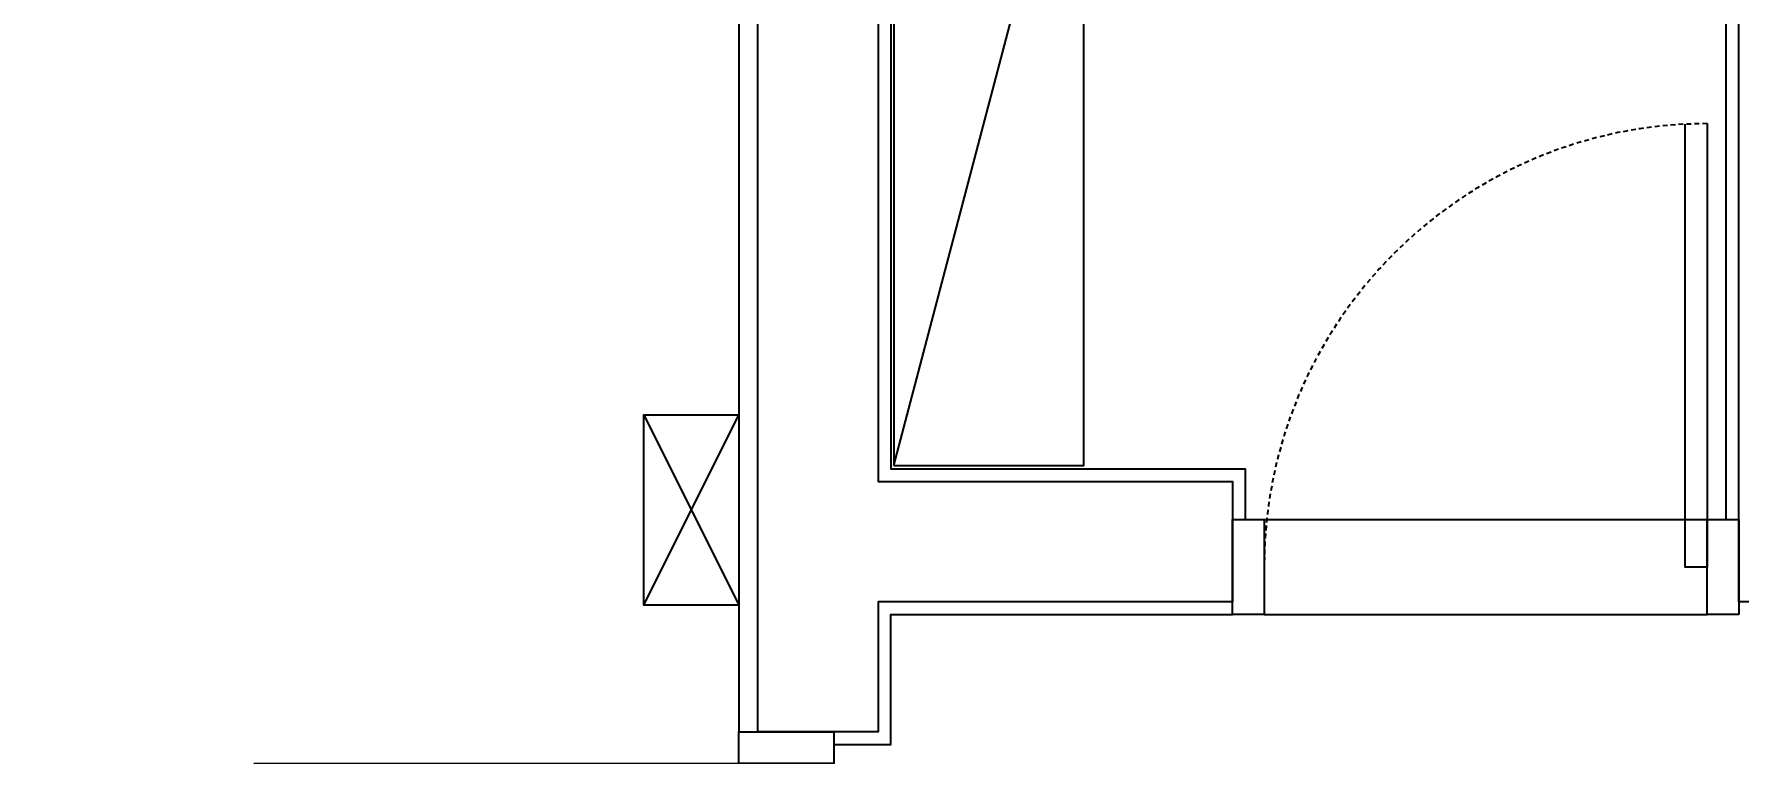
# Model space of a CAD drawing. Header units: millimetres. Extents: x -27104 to 125781, y -3376 to 46996.
# Drawn here: x 60003.1 to 60055.8, y 18800.3 to 18822.5 of the extents above; entities that cross this region are included whole.
import ezdxf

# ---------------------------------------------------------------- set-up
doc = ezdxf.new("R2010")
doc.units = ezdxf.units.MM
doc.header["$LTSCALE"] = 100
doc.header["$MEASUREMENT"] = 0
doc.linetypes.add('A0-000 XR 평면도$0$HID', pattern=[2.5, 1.5, -1])
doc.linetypes.add('HID', pattern=[2.5, 1.5, -1])
doc.layers.get('0').update_dxf_attribs({"linetype": 'CONTINUOUS'})
doc.layers.get('Defpoints').update_dxf_attribs({"color": 171, "linetype": 'CONTINUOUS'})
for name, color, linetype in [('A0-000 XR 평면도$0$DOOR', 4, 'CONTINUOUS'), ('A0-000 XR 평면도$0$DOOR(OPEN ELE)', 5, 'CONTINUOUS'), ('DOOR', 4, 'CONTINUOUS'), ('DOOR(OPEN ELE)', 5, 'CONTINUOUS'), ('ELE9', 9, 'CONTINUOUS'), ('TOI', 12, 'CONTINUOUS')]:
    doc.layers.add(name, color=color, linetype=linetype)
doc.styles.add('나눔바른고딕', font='NanumBarunGothic.ttf')

# ---------------------------------------------------------------- blocks, each defined once
blk = doc.blocks.new('A$C6222c99a')
at = {"layer": 'DOOR'}
for points in [[(815, 933.2), (850, 933.2), (850, 105.7), (815, 105.7)], [(0, 18.2), (50, 18.2), (50, 168.2), (0, 168.2)], [(900, 18.2), (850, 18.2), (850, 168.2), (900, 168.2)]]:
    blk.add_lwpolyline(points, close=True, dxfattribs=at)
at = {"layer": 'DOOR(OPEN ELE)', "linetype": 'HID', "ltscale": 0.05}
blk.add_arc((815, 168.2), 765, 90, 180, dxfattribs=at)
at = {"layer": 'Defpoints', "style": '나눔바른고딕'}
blk.add_text('SSD-900', height=100, dxfattribs=at).set_placement((153.4, 46.2))
blk = doc.blocks.new('A0-000 XR 평면도$0$A$C5E8D039A')
at = {"layer": 'A0-000 XR 평면도$0$DOOR'}
for points in [[(-25, 750), (-25, 800), (125, 800), (125, 750)], [(-25, 0), (-25, 50), (125, 50), (125, 0)]]:
    blk.add_lwpolyline(points, close=True, dxfattribs=at)
blk.add_lwpolyline([(750, 50), (50, 50), (50, 85), (749.2, 85)], dxfattribs=at)
at = {"layer": 'A0-000 XR 평면도$0$DOOR(OPEN ELE)', "linetype": 'A0-000 XR 평면도$0$HID', "ltscale": 0.05}
blk.add_arc((50, 50), 700, 0, 90, dxfattribs=at)
blk = doc.blocks.new('A$C53FA6734')
at = {"layer": 'TOI'}
blk.add_lwpolyline([(0, 150), (300, 150), (300, 0), (0, 0)], close=True, dxfattribs=at)
for points in [[(300, 0), (0, 150)], [(0, 0), (300, 150)]]:
    blk.add_lwpolyline(points, dxfattribs=at)
blk = doc.blocks.new('ggtyu')
at = {"layer": 'ELE9', "color": 253, "ltscale": 0.1}
for points in [[(59740.079, 18986.689), (59740.079, 19018.872), (59900.404, 19018.872), (59900.404, 18968.788), (59896.687, 18968.788), (59896.687, 19015.155), (59870.08, 19015.155), (59870.08, 18972.506), (59881.036, 18972.506), (59881.036, 18968.788), (59866.363, 18968.788), (59866.363, 19015.155), (59839.756, 19015.155), (59839.756, 18972.506), (59850.712, 18972.506), (59850.712, 18968.788), (59839.756, 18968.788), (59839.756, 18964.778), (59836.039, 18964.778), (59836.039, 19015.155), (59743.796, 19015.155), (59743.796, 18986.689), (59740.079, 18986.689)], [(59742.446, 18986.102), (59744.383, 18986.102), (59744.383, 19014.568), (59835.452, 19014.568), (59835.452, 18964.778)], [(59865.972, 18971.332), (59865.972, 18995.297), (59865.776, 18995.297), (59865.776, 19014.568), (59840.343, 19014.568), (59840.343, 18995.297), (59840.148, 18995.297), (59840.148, 18972.897), (59851.103, 18972.897), (59851.103, 18971.332)], [(59840.245, 18972.995), (59846.115, 18995.297)], [(59851.69, 18971.332), (59865.385, 18971.332)], [(59838.387, 18964.387), (59840.148, 18964.387), (59840.148, 18968.397), (59850.712, 18968.397)], [(59851.69, 18968.397), (59865.385, 18968.397)]]:
    blk.add_lwpolyline(points, dxfattribs=at)
blk.add_lwpolyline([(59840.245, 18972.995), (59846.115, 18972.995), (59846.115, 18995.297), (59840.245, 18995.297)], close=True, dxfattribs=at)
at = {"layer": 'ELE9', "color": 253, "xscale": 0.01956378461538462, "yscale": 0.01956378461538462, "zscale": 0.01956378461538462, "rotation": 90.00000000000001}
blk.add_blockref('A0-000 XR 평면도$0$A$C5E8D039A', (59866.363, 18968.886), dxfattribs=at)
at = {"layer": 'ELE9', "color": 253, "ltscale": 0.1, "xscale": 0.01956378461538462, "yscale": 0.01956378461538462, "zscale": 0.01956378461538462}
for name, p, rotation in [('A$C53FA6734', (59832.518, 18974.56), 270), ('A$C6222c99a', (59838.743, 18947.171), 90.00000000000001)]:
    blk.add_blockref(name, p, dxfattribs=dict(at, rotation=rotation))

msp = doc.modelspace()

# ---------------------------------------------------------------- block references
msp.add_blockref('ggtyu', (189.458, -163.799))

doc.saveas('drawing.dxf')
